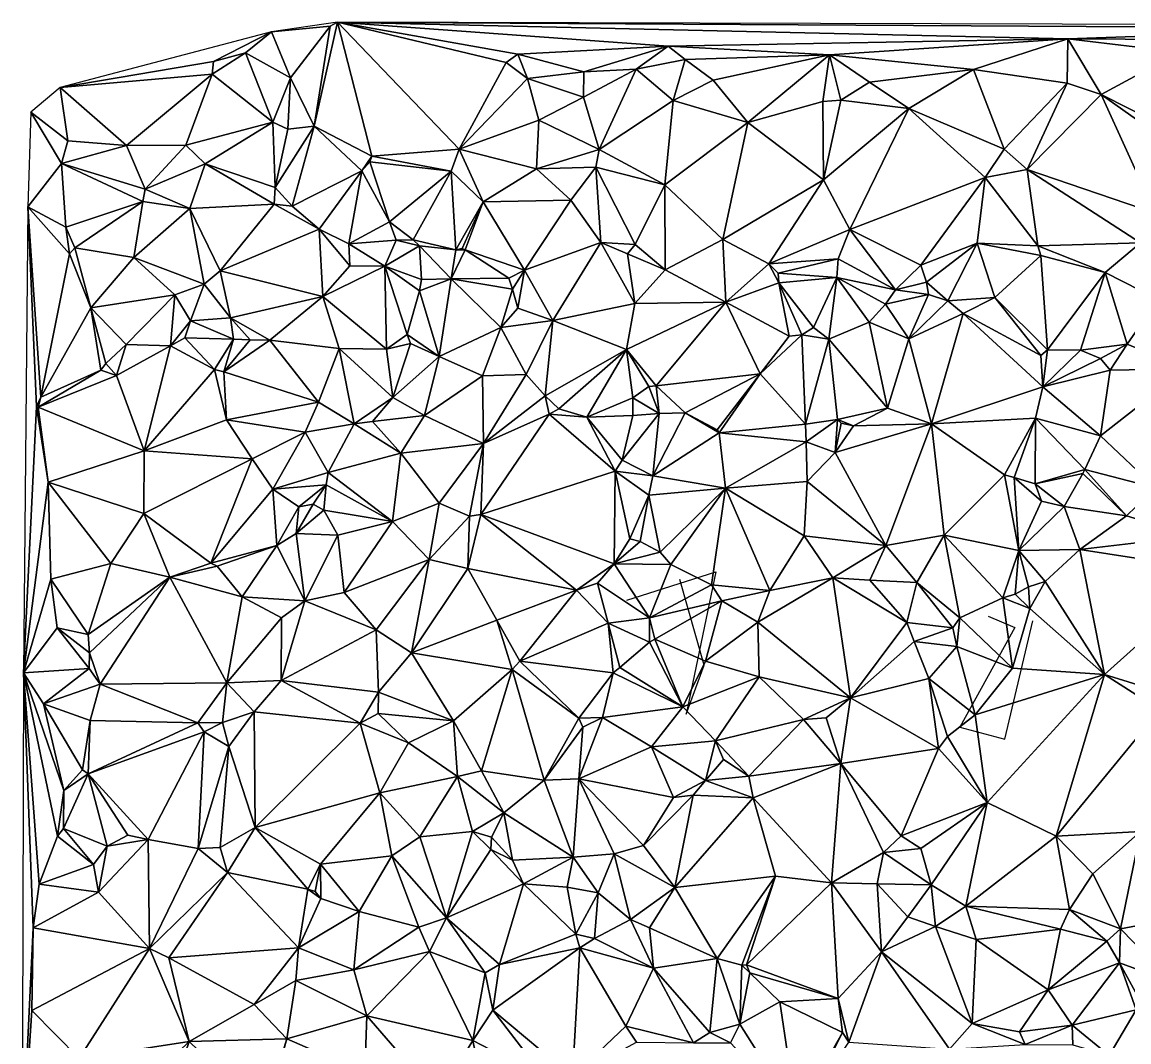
# Model space of a CAD drawing. Header units: metres. Extents: x -15.5 to 15, y -15 to 15.
# Drawn here: x -14.98 to -0.62, y 1.75 to 14.99 of the extents above; entities that cross this region are included whole.
import ezdxf

# ---------------------------------------------------------------- set-up
doc = ezdxf.new("R2010")
doc.units = ezdxf.units.M
doc.layers.add('CRACKS', color=1, linetype='Continuous')
doc.layers.add('STREET_MESH', color=7, linetype='Continuous')

msp = doc.modelspace()

# ---------------------------------------------------------------- linework, layer by layer
at = {"layer": 'CRACKS'}
for points in [[(-7.131, 7.484, 0.1), (-5.978, 7.852, 0.1), (-6.362, 6.003, 0.1), (-6.129, 6.641, 0.1), (-6.445, 7.752, 0.1)], [(-2.443, 7.278, 0.1), (-2.098, 7.127, 0.1), (-2.812, 5.835, 0.1), (-2.229, 5.681, 0.1), (-1.865, 7.214, 0.1)]]:
    msp.add_polyline3d(points, dxfattribs=at)
at = {"layer": 'STREET_MESH'}
for points in [[(-11.743, 14.86), (-10.983, 14.936), (-10.887, 14.987)], [(-11.497, 14.265), (-10.983, 14.936), (-11.743, 14.86)], [(-11.497, 14.265), (-11.187, 13.635), (-10.983, 14.936)], [(-10.983, 14.936), (-11.187, 13.635), (-10.887, 14.987)], [(-11.187, 13.635), (-10.44, 13.246), (-10.887, 14.987)], [(2.566, 14.908), (11.051, 14.925), (-10.887, 14.987)], [(-8.548, 14.572), (-6.597, 14.674), (-10.887, 14.987)], [(-1.411, 14.77), (2.566, 14.908), (-10.887, 14.987)], [(-6.597, 14.674), (-1.411, 14.77), (-10.887, 14.987)], [(-8.697, 14.461), (-8.548, 14.572), (-10.887, 14.987)], [(-9.306, 13.34), (-8.697, 14.461), (-10.887, 14.987)], [(-10.44, 13.246), (-9.306, 13.34), (-10.887, 14.987)], [(-12.497, 14.474), (-11.743, 14.86), (-14.484, 14.14)], [(-12.497, 14.474), (-12.079, 14.587), (-11.743, 14.86)], [(-12.079, 14.587), (-11.497, 14.265), (-11.743, 14.86)], [(-1.411, 14.77), (1.567, 14.751), (2.566, 14.908)], [(-8.548, 14.572), (-7.691, 14.342), (-6.597, 14.674)], [(-7.691, 14.342), (-7.009, 14.375), (-6.597, 14.674)], [(-7.009, 14.375), (-6.376, 14.502), (-6.597, 14.674)], [(-1.411, 14.77), (-6.597, 14.674), (-4.502, 14.562)], [(-6.597, 14.674), (-6.376, 14.502), (-4.502, 14.562)], [(-2.635, 14.372), (-1.411, 14.77), (-4.502, 14.562)], [(-2.635, 14.372), (-1.417, 14.196), (-1.411, 14.77)], [(-1.411, 14.77), (-1.417, 14.196), (-0.976, 14.049)], [(0.038, 14.596), (-1.411, 14.77), (-0.976, 14.049)], [(0.038, 14.596), (1.567, 14.751), (-1.411, 14.77)], [(-12.513, 14.311), (-12.079, 14.587), (-12.497, 14.474)], [(-11.726, 13.687), (-12.079, 14.587), (-12.513, 14.311)], [(-11.726, 13.687), (-11.497, 14.265), (-12.079, 14.587)], [(-8.697, 14.461), (-8.423, 14.254), (-8.548, 14.572)], [(-8.423, 14.254), (-7.691, 14.342), (-8.548, 14.572)], [(-6.376, 14.502), (-6.01, 14.232), (-4.502, 14.562)], [(-6.01, 14.232), (-5.564, 13.683), (-4.502, 14.562)], [(-5.564, 13.683), (-4.59, 13.957), (-4.502, 14.562)], [(-4.59, 13.957), (-4.356, 13.973), (-4.502, 14.562)], [(-3.985, 14.209), (-2.635, 14.372), (-4.502, 14.562)], [(-4.356, 13.973), (-3.985, 14.209), (-4.502, 14.562)], [(0.123, 13.489), (0.038, 14.596), (-0.976, 14.049)], [(-12.513, 14.311), (-12.497, 14.474), (-14.484, 14.14)], [(-8.423, 14.254), (-8.697, 14.461), (-9.306, 13.34)], [(-7.009, 14.375), (-7.696, 14.014), (-7.492, 13.332)], [(-7.009, 14.375), (-7.691, 14.342), (-7.696, 14.014)], [(-6.529, 13.969), (-7.009, 14.375), (-7.492, 13.332)], [(-7.009, 14.375), (-6.529, 13.969), (-6.376, 14.502)], [(-6.376, 14.502), (-6.529, 13.969), (-6.01, 14.232)], [(-3.985, 14.209), (-3.472, 13.864), (-2.635, 14.372)], [(-2.635, 14.372), (-3.472, 13.864), (-2.238, 13.336)], [(-1.417, 14.196), (-2.635, 14.372), (-2.238, 13.336)], [(-13.622, 13.387), (-12.513, 14.311), (-14.484, 14.14)], [(-12.852, 13.392), (-12.513, 14.311), (-13.622, 13.387)], [(-12.852, 13.392), (-11.726, 13.687), (-12.513, 14.311)], [(-11.726, 13.687), (-11.529, 13.599), (-11.497, 14.265)], [(-11.529, 13.599), (-11.187, 13.635), (-11.497, 14.265)], [(-8.272, 13.716), (-8.423, 14.254), (-9.306, 13.34)], [(-7.691, 14.342), (-8.423, 14.254), (-7.696, 14.014)], [(-7.696, 14.014), (-8.423, 14.254), (-8.272, 13.716)], [(-6.01, 14.232), (-6.529, 13.969), (-5.564, 13.683)], [(-14.387, 13.445), (-14.484, 14.14), (-14.865, 13.82)], [(-14.387, 13.445), (-13.622, 13.387), (-14.484, 14.14)], [(-3.985, 14.209), (-4.356, 13.973), (-3.472, 13.864)], [(-1.939, 13.074), (-1.417, 14.196), (-2.238, 13.336)], [(-1.417, 14.196), (-1.939, 13.074), (-0.976, 14.049)], [(-7.696, 14.014), (-8.272, 13.716), (-7.492, 13.332)], [(-6.637, 12.874), (-6.529, 13.969), (-7.492, 13.332)], [(-6.529, 13.969), (-6.637, 12.874), (-5.564, 13.683)], [(-4.58, 12.942), (-4.59, 13.957), (-5.564, 13.683)], [(-4.58, 12.942), (-4.356, 13.973), (-4.59, 13.957)], [(-3.472, 13.864), (-4.356, 13.973), (-4.58, 12.942)], [(-1.939, 13.074), (-0.277, 12.506), (-0.976, 14.049)], [(-0.277, 12.506), (0.041, 13.323), (-0.976, 14.049)], [(0.041, 13.323), (0.123, 13.489), (-0.976, 14.049)], [(-14.902, 12.591), (-14.468, 13.152), (-14.865, 13.82)], [(-14.468, 13.152), (-14.387, 13.445), (-14.865, 13.82)], [(-3.472, 13.864), (-4.58, 12.942), (-4.239, 12.295)], [(-2.482, 12.969), (-3.472, 13.864), (-4.239, 12.295)], [(-3.472, 13.864), (-2.482, 12.969), (-2.238, 13.336)], [(-12.602, 13.146), (-11.726, 13.687), (-12.852, 13.392)], [(-11.693, 12.841), (-11.726, 13.687), (-12.602, 13.146)], [(-11.693, 12.841), (-11.529, 13.599), (-11.726, 13.687)], [(-8.304, 13.083), (-8.272, 13.716), (-9.306, 13.34)], [(-8.272, 13.716), (-8.304, 13.083), (-7.492, 13.332)], [(-6.637, 12.874), (-5.886, 12.165), (-5.564, 13.683)], [(-5.886, 12.165), (-4.58, 12.942), (-5.564, 13.683)], [(-11.693, 12.841), (-11.474, 12.597), (-11.187, 13.635)], [(-11.529, 13.599), (-11.693, 12.841), (-11.187, 13.635)], [(-11.474, 12.597), (-10.572, 13.055), (-11.187, 13.635)], [(-10.572, 13.055), (-10.44, 13.246), (-11.187, 13.635)], [(-14.387, 13.445), (-14.468, 13.152), (-13.622, 13.387)], [(-14.468, 13.152), (-13.381, 12.819), (-13.622, 13.387)], [(-13.381, 12.819), (-12.852, 13.392), (-13.622, 13.387)], [(-12.602, 13.146), (-12.852, 13.392), (-13.381, 12.819)], [(-10.572, 13.055), (-10.465, 13.173), (-10.44, 13.246)], [(-10.44, 13.246), (-10.465, 13.173), (-9.412, 13.051)], [(-10.44, 13.246), (-9.412, 13.051), (-9.306, 13.34)], [(-9.306, 13.34), (-9.412, 13.051), (-8.995, 12.653)], [(-8.304, 13.083), (-9.306, 13.34), (-8.995, 12.653)], [(-8.304, 13.083), (-7.533, 13.105), (-7.492, 13.332)], [(-7.533, 13.105), (-6.637, 12.874), (-7.492, 13.332)], [(-2.482, 12.969), (-1.939, 13.074), (-2.238, 13.336)], [(-14.41, 12.327), (-14.468, 13.152), (-14.902, 12.591)], [(-13.411, 12.657), (-13.381, 12.819), (-14.468, 13.152)], [(-14.41, 12.327), (-13.411, 12.657), (-14.468, 13.152)], [(-12.803, 12.566), (-12.602, 13.146), (-13.381, 12.819)], [(-12.602, 13.146), (-12.803, 12.566), (-11.708, 12.625)], [(-11.693, 12.841), (-12.602, 13.146), (-11.708, 12.625)], [(-10.465, 13.173), (-10.572, 13.055), (-10.213, 12.396)], [(-9.412, 13.051), (-10.465, 13.173), (-10.213, 12.396)], [(-7.86, 12.674), (-8.304, 13.083), (-8.995, 12.653)], [(-7.533, 13.105), (-8.304, 13.083), (-7.86, 12.674)], [(-7.469, 12.126), (-7.533, 13.105), (-7.86, 12.674)], [(-6.637, 12.874), (-7.533, 13.105), (-7.025, 12.099)], [(-7.533, 13.105), (-7.469, 12.126), (-7.025, 12.099)], [(-1.939, 13.074), (-2.482, 12.969), (-1.799, 12.085)], [(-0.466, 12.12), (-1.939, 13.074), (-1.799, 12.085)], [(-0.277, 12.506), (-1.939, 13.074), (-0.466, 12.12)], [(-10.572, 13.055), (-11.474, 12.597), (-11.123, 12.301)], [(-10.737, 12.111), (-10.572, 13.055), (-11.123, 12.301)], [(-10.572, 13.055), (-10.737, 12.111), (-10.213, 12.396)], [(-9.906, 12.161), (-9.412, 13.051), (-10.213, 12.396)], [(-9.906, 12.161), (-9.35, 12.031), (-9.412, 13.051)], [(-9.412, 13.051), (-9.35, 12.031), (-8.995, 12.653)], [(-5.291, 11.848), (-4.58, 12.942), (-5.886, 12.165)], [(-4.58, 12.942), (-5.291, 11.848), (-4.239, 12.295)], [(-2.482, 12.969), (-4.239, 12.295), (-3.319, 11.834)], [(-2.587, 12.119), (-2.482, 12.969), (-3.319, 11.834)], [(-2.482, 12.969), (-2.587, 12.119), (-1.799, 12.085)], [(-12.803, 12.566), (-13.381, 12.819), (-13.411, 12.657)], [(-11.474, 12.597), (-11.693, 12.841), (-11.708, 12.625)], [(-6.635, 11.771), (-6.637, 12.874), (-7.025, 12.099)], [(-6.635, 11.771), (-5.886, 12.165), (-6.637, 12.874)], [(-14.41, 12.327), (-14.295, 12.058), (-13.411, 12.657)], [(-14.295, 12.058), (-13.529, 11.933), (-13.411, 12.657)], [(-13.529, 11.933), (-12.803, 12.566), (-13.411, 12.657)], [(-9.35, 12.031), (-9.268, 12.048), (-8.995, 12.653)], [(-9.268, 12.048), (-9.23, 12.031), (-8.995, 12.653)], [(-9.23, 12.031), (-8.462, 11.767), (-8.995, 12.653)], [(-8.462, 11.767), (-7.86, 12.674), (-8.995, 12.653)], [(-7.469, 12.126), (-7.86, 12.674), (-8.462, 11.767)], [(-14.902, 12.591), (-14.961, 6.54), (-14.792, 9.997)], [(-14.364, 11.978), (-14.41, 12.327), (-14.902, 12.591)], [(-14.735, 10.12), (-14.902, 12.591), (-14.792, 9.997)], [(-14.735, 10.12), (-14.364, 11.978), (-14.902, 12.591)], [(-13.529, 11.933), (-12.618, 11.587), (-12.803, 12.566)], [(-11.708, 12.625), (-12.803, 12.566), (-12.407, 11.758)], [(-12.803, 12.566), (-12.618, 11.587), (-12.407, 11.758)], [(-11.708, 12.625), (-12.407, 11.758), (-11.123, 12.301)], [(-11.474, 12.597), (-11.708, 12.625), (-11.123, 12.301)], [(-10.737, 12.111), (-10.125, 12.157), (-10.213, 12.396)], [(-10.125, 12.157), (-9.906, 12.161), (-10.213, 12.396)], [(-14.295, 12.058), (-14.41, 12.327), (-14.364, 11.978)], [(-12.407, 11.758), (-11.076, 11.424), (-11.123, 12.301)], [(-11.076, 11.424), (-10.724, 11.825), (-11.123, 12.301)], [(-10.724, 11.825), (-10.737, 12.111), (-11.123, 12.301)], [(-5.291, 11.848), (-4.39, 11.915), (-4.239, 12.295)], [(-4.39, 11.915), (-3.645, 11.512), (-4.239, 12.295)], [(-4.239, 12.295), (-3.645, 11.512), (-3.319, 11.834)], [(-10.272, 11.819), (-10.125, 12.157), (-10.737, 12.111)], [(-10.272, 11.819), (-10.737, 12.111), (-10.724, 11.825)], [(-9.824, 12.083), (-10.125, 12.157), (-10.272, 11.819)], [(-9.797, 11.644), (-9.824, 12.083), (-10.272, 11.819)], [(-9.906, 12.161), (-10.125, 12.157), (-9.824, 12.083)], [(-9.906, 12.161), (-9.824, 12.083), (-9.35, 12.031)], [(-9.824, 12.083), (-9.797, 11.644), (-9.412, 11.656)], [(-9.35, 12.031), (-9.824, 12.083), (-9.412, 11.656)], [(-8.092, 11.114), (-7.469, 12.126), (-8.462, 11.767)], [(-7.028, 11.336), (-7.469, 12.126), (-8.092, 11.114)], [(-7.469, 12.126), (-7.125, 11.978), (-7.025, 12.099)], [(-7.125, 11.978), (-7.469, 12.126), (-7.028, 11.336)], [(-7.125, 11.978), (-6.635, 11.771), (-7.025, 12.099)], [(-6.635, 11.771), (-5.848, 11.351), (-5.886, 12.165)], [(-5.848, 11.351), (-5.291, 11.848), (-5.886, 12.165)], [(-3.246, 11.613), (-2.587, 12.119), (-3.319, 11.834)], [(-3.246, 11.613), (-2.968, 11.37), (-2.587, 12.119)], [(-2.968, 11.37), (-2.358, 11.412), (-2.587, 12.119)], [(-2.587, 12.119), (-1.759, 11.957), (-1.799, 12.085)], [(-2.358, 11.412), (-1.759, 11.957), (-2.587, 12.119)], [(-0.926, 11.736), (-0.466, 12.12), (-1.799, 12.085)], [(-1.759, 11.957), (-0.926, 11.736), (-1.799, 12.085)], [(-0.926, 11.736), (-0.239, 11.385), (-0.466, 12.12)], [(-14.735, 10.12), (-14.085, 11.279), (-14.364, 11.978)], [(-14.085, 11.279), (-14.295, 12.058), (-14.364, 11.978)], [(-14.085, 11.279), (-13.529, 11.933), (-14.295, 12.058)], [(-13.529, 11.933), (-14.085, 11.279), (-12.995, 11.446)], [(-12.618, 11.587), (-13.529, 11.933), (-12.995, 11.446)], [(-8.663, 11.664), (-9.23, 12.031), (-9.412, 11.656)], [(-9.23, 12.031), (-9.35, 12.031), (-9.412, 11.656)], [(-9.268, 12.048), (-9.35, 12.031), (-9.23, 12.031)], [(-9.23, 12.031), (-8.663, 11.664), (-8.462, 11.767)], [(-6.635, 11.771), (-7.125, 11.978), (-7.028, 11.336)], [(-1.674, 10.734), (-1.759, 11.957), (-2.358, 11.412)], [(-1.759, 11.957), (-1.674, 10.734), (-0.926, 11.736)], [(-11.076, 11.424), (-10.272, 11.819), (-10.724, 11.825)], [(-10.272, 11.819), (-11.076, 11.424), (-10.25, 10.741)], [(-9.983, 10.934), (-10.272, 11.819), (-10.25, 10.741)], [(-9.822, 11.498), (-10.272, 11.819), (-9.983, 10.934)], [(-9.822, 11.498), (-9.797, 11.644), (-10.272, 11.819)], [(-5.158, 11.604), (-5.291, 11.848), (-5.848, 11.351)], [(-4.39, 11.915), (-5.291, 11.848), (-5.17, 11.73)], [(-5.291, 11.848), (-5.158, 11.604), (-5.17, 11.73)], [(-4.408, 11.672), (-4.39, 11.915), (-5.17, 11.73)], [(-4.39, 11.915), (-4.408, 11.672), (-3.645, 11.512)], [(-3.645, 11.512), (-3.246, 11.613), (-3.319, 11.834)], [(-12.618, 11.587), (-12.273, 11.147), (-12.407, 11.758)], [(-12.273, 11.147), (-11.076, 11.424), (-12.407, 11.758)], [(-9.797, 11.644), (-9.822, 11.498), (-9.412, 11.656)], [(-9.822, 11.498), (-9.567, 10.646), (-9.412, 11.656)], [(-9.412, 11.656), (-9.567, 10.646), (-8.767, 11.023)], [(-8.617, 11.52), (-8.663, 11.664), (-9.412, 11.656)], [(-8.617, 11.52), (-9.412, 11.656), (-8.767, 11.023)], [(-8.663, 11.664), (-8.617, 11.52), (-8.462, 11.767)], [(-8.617, 11.52), (-8.545, 11.276), (-8.462, 11.767)], [(-8.545, 11.276), (-8.092, 11.114), (-8.462, 11.767)], [(-6.635, 11.771), (-7.028, 11.336), (-5.848, 11.351)], [(-5.158, 11.604), (-4.408, 11.672), (-5.17, 11.73)], [(-4.408, 11.672), (-5.158, 11.604), (-4.712, 11.022)], [(-4.408, 11.672), (-4.712, 11.022), (-4.512, 10.87)], [(-3.99, 11.091), (-4.408, 11.672), (-4.512, 10.87)], [(-4.408, 11.672), (-3.776, 11.328), (-3.645, 11.512)], [(-3.776, 11.328), (-4.408, 11.672), (-3.99, 11.091)], [(-1.674, 10.734), (-1.246, 10.729), (-0.926, 11.736)], [(-1.246, 10.729), (-0.639, 10.808), (-0.926, 11.736)], [(-0.639, 10.808), (-0.239, 11.385), (-0.926, 11.736)], [(-12.795, 11.108), (-12.618, 11.587), (-12.995, 11.446)], [(-12.618, 11.587), (-12.795, 11.108), (-12.273, 11.147)], [(-9.822, 11.498), (-9.983, 10.934), (-9.567, 10.646)], [(-8.545, 11.276), (-8.617, 11.52), (-8.767, 11.023)], [(-5.024, 10.912), (-5.158, 11.604), (-5.848, 11.351)], [(-5.158, 11.604), (-4.862, 10.929), (-4.712, 11.022)], [(-5.024, 10.912), (-4.862, 10.929), (-5.158, 11.604)], [(-3.645, 11.512), (-3.776, 11.328), (-3.218, 11.453)], [(-3.246, 11.613), (-3.645, 11.512), (-3.218, 11.453)], [(-2.968, 11.37), (-3.246, 11.613), (-3.218, 11.453)], [(-12.995, 11.446), (-14.085, 11.279), (-13.63, 10.801)], [(-13.055, 10.787), (-12.995, 11.446), (-13.63, 10.801)], [(-13.055, 10.787), (-12.795, 11.108), (-12.995, 11.446)], [(-11.766, 10.86), (-11.076, 11.424), (-12.273, 11.147)], [(-11.076, 11.424), (-11.766, 10.86), (-10.866, 10.751)], [(-11.076, 11.424), (-10.866, 10.751), (-10.25, 10.741)], [(-5.848, 11.351), (-7.028, 11.336), (-7.135, 10.739)], [(-6.751, 10.266), (-5.848, 11.351), (-7.135, 10.739)], [(-6.751, 10.266), (-5.4, 10.42), (-5.848, 11.351)], [(-5.4, 10.42), (-5.024, 10.912), (-5.848, 11.351)], [(-3.776, 11.328), (-3.475, 10.876), (-3.218, 11.453)], [(-3.475, 10.876), (-2.968, 11.37), (-3.218, 11.453)], [(-2.769, 11.206), (-2.968, 11.37), (-3.475, 10.876)], [(-2.968, 11.37), (-2.769, 11.206), (-2.358, 11.412)], [(-2.769, 11.206), (-1.76, 10.659), (-2.358, 11.412)], [(-1.76, 10.659), (-1.674, 10.734), (-2.358, 11.412)], [(-0.239, 11.385), (-0.639, 10.808), (0.127, 10.488)], [(-13.959, 10.471), (-14.085, 11.279), (-14.735, 10.12)], [(-14.085, 11.279), (-13.894, 10.555), (-13.63, 10.801)], [(-13.894, 10.555), (-14.085, 11.279), (-13.959, 10.471)], [(-8.092, 11.114), (-8.545, 11.276), (-8.767, 11.023)], [(-7.028, 11.336), (-8.092, 11.114), (-7.135, 10.739)], [(-3.475, 10.876), (-3.776, 11.328), (-3.99, 11.091)], [(-2.769, 11.206), (-3.475, 10.876), (-3.181, 9.771)], [(-1.733, 10.251), (-2.769, 11.206), (-3.181, 9.771)], [(-1.76, 10.659), (-2.769, 11.206), (-1.733, 10.251)], [(-12.795, 11.108), (-13.055, 10.787), (-12.866, 10.891)], [(-12.235, 10.872), (-12.795, 11.108), (-12.866, 10.891)], [(-12.795, 11.108), (-12.235, 10.872), (-12.273, 11.147)], [(-12.235, 10.872), (-12.021, 10.863), (-12.273, 11.147)], [(-12.021, 10.863), (-11.766, 10.86), (-12.273, 11.147)], [(-8.439, 10.414), (-8.092, 11.114), (-8.767, 11.023)], [(-8.092, 11.114), (-8.439, 10.414), (-8.193, 10.138)], [(-8.092, 11.114), (-8.193, 10.138), (-7.135, 10.739)], [(-3.75, 9.976), (-3.99, 11.091), (-4.512, 10.87)], [(-3.75, 9.976), (-3.475, 10.876), (-3.99, 11.091)], [(-9.941, 10.816), (-9.983, 10.934), (-10.25, 10.741)], [(-9.983, 10.934), (-9.941, 10.816), (-9.567, 10.646)], [(-9.567, 10.646), (-9.004, 10.395), (-8.767, 11.023)], [(-9.004, 10.395), (-8.439, 10.414), (-8.767, 11.023)], [(-4.862, 10.929), (-5.024, 10.912), (-5.4, 10.42)], [(-4.812, 9.768), (-4.862, 10.929), (-5.4, 10.42)], [(-4.712, 11.022), (-4.862, 10.929), (-4.512, 10.87)], [(-4.862, 10.929), (-4.812, 9.768), (-4.512, 10.87)], [(-13.894, 10.555), (-13.754, 10.399), (-13.63, 10.801)], [(-13.754, 10.399), (-13.055, 10.787), (-13.63, 10.801)], [(-13.055, 10.787), (-13.754, 10.399), (-13.395, 9.421)], [(-12.48, 10.476), (-13.055, 10.787), (-13.395, 9.421)], [(-13.055, 10.787), (-12.48, 10.476), (-12.866, 10.891)], [(-12.48, 10.476), (-12.235, 10.872), (-12.866, 10.891)], [(-12.235, 10.872), (-12.48, 10.476), (-12.361, 10.447)], [(-12.021, 10.863), (-12.235, 10.872), (-12.361, 10.447)], [(-11.766, 10.86), (-12.021, 10.863), (-12.361, 10.447)], [(-11.131, 10.054), (-11.766, 10.86), (-12.361, 10.447)], [(-11.766, 10.86), (-11.131, 10.054), (-10.866, 10.751)], [(-10.167, 10.115), (-9.941, 10.816), (-10.25, 10.741)], [(-9.941, 10.816), (-10.167, 10.115), (-9.567, 10.646)], [(-4.812, 9.768), (-4.397, 9.828), (-4.512, 10.87)], [(-4.397, 9.828), (-3.75, 9.976), (-4.512, 10.87)], [(-3.475, 10.876), (-3.75, 9.976), (-3.181, 9.771)], [(-1.246, 10.729), (-0.988, 10.622), (-0.639, 10.808)], [(-0.639, 10.808), (-0.988, 10.622), (-0.86, 10.47)], [(0.127, 10.488), (-0.639, 10.808), (-0.86, 10.47)], [(-11.131, 10.054), (-10.668, 9.774), (-10.866, 10.751)], [(-10.866, 10.751), (-10.167, 10.115), (-10.25, 10.741)], [(-10.668, 9.774), (-10.167, 10.115), (-10.866, 10.751)], [(-10.167, 10.115), (-9.759, 9.88), (-9.567, 10.646)], [(-9.759, 9.88), (-9.004, 10.395), (-9.567, 10.646)], [(-8.193, 10.138), (-8.014, 9.969), (-7.135, 10.739)], [(-8.014, 9.969), (-7.65, 9.858), (-7.135, 10.739)], [(-7.65, 9.858), (-7.056, 10.112), (-7.135, 10.739)], [(-7.056, 10.112), (-6.845, 10.257), (-7.135, 10.739)], [(-6.845, 10.257), (-6.751, 10.266), (-7.135, 10.739)], [(-1.674, 10.734), (-1.76, 10.659), (-1.733, 10.251)], [(-1.246, 10.729), (-1.674, 10.734), (-1.733, 10.251)], [(-0.988, 10.622), (-1.246, 10.729), (-1.733, 10.251)], [(-13.754, 10.399), (-13.894, 10.555), (-13.959, 10.471)], [(-0.988, 10.622), (-1.733, 10.251), (-0.86, 10.47)], [(-0.987, 9.617), (0.127, 10.488), (-0.86, 10.47)], [(-0.273, 8.943), (0.127, 10.488), (-0.987, 9.617)], [(-14.772, 9.99), (-13.959, 10.471), (-14.735, 10.12)], [(-13.754, 10.399), (-13.959, 10.471), (-14.772, 9.99)], [(-13.395, 9.421), (-13.754, 10.399), (-14.772, 9.99)], [(-12.328, 9.824), (-12.48, 10.476), (-13.395, 9.421)], [(-12.361, 10.447), (-12.48, 10.476), (-12.328, 9.824)], [(-11.131, 10.054), (-12.361, 10.447), (-12.328, 9.824)], [(-9.004, 10.395), (-9.759, 9.88), (-8.993, 9.518)], [(-8.439, 10.414), (-9.004, 10.395), (-8.993, 9.518)], [(-8.193, 10.138), (-8.439, 10.414), (-8.993, 9.518)], [(-6.375, 9.915), (-5.4, 10.42), (-6.751, 10.266)], [(-5.4, 10.42), (-6.375, 9.915), (-5.959, 9.694)], [(-5.936, 9.657), (-5.4, 10.42), (-5.959, 9.694)], [(-4.812, 9.768), (-5.4, 10.42), (-5.936, 9.657)], [(-1.733, 10.251), (-0.987, 9.617), (-0.86, 10.47)], [(-6.712, 9.906), (-6.845, 10.257), (-7.056, 10.112)], [(-6.845, 10.257), (-6.712, 9.906), (-6.751, 10.266)], [(-6.712, 9.906), (-6.375, 9.915), (-6.751, 10.266)], [(-1.83, 9.847), (-1.733, 10.251), (-3.181, 9.771)], [(-0.987, 9.617), (-1.733, 10.251), (-1.83, 9.847)], [(-14.772, 9.99), (-14.735, 10.12), (-14.792, 9.997)], [(-11.306, 9.666), (-11.131, 10.054), (-12.328, 9.824)], [(-10.668, 9.774), (-11.131, 10.054), (-11.306, 9.666)], [(-10.167, 10.115), (-10.668, 9.774), (-10.432, 9.804)], [(-10.167, 10.115), (-10.432, 9.804), (-9.759, 9.88)], [(-8.14, 9.9), (-8.193, 10.138), (-8.993, 9.518)], [(-8.14, 9.9), (-8.014, 9.969), (-8.193, 10.138)], [(-7.056, 10.112), (-7.65, 9.858), (-7.056, 9.882)], [(-6.712, 9.906), (-7.056, 10.112), (-7.056, 9.882)], [(-14.961, 6.54), (-14.64, 9.015), (-14.792, 9.997)], [(-14.64, 9.015), (-14.772, 9.99), (-14.792, 9.997)], [(-14.64, 9.015), (-13.395, 9.421), (-14.772, 9.99)], [(-8.014, 9.969), (-8.14, 9.9), (-7.65, 9.858)], [(-6.375, 9.915), (-6.712, 9.906), (-6.795, 9.098)], [(-5.936, 9.657), (-6.375, 9.915), (-6.795, 9.098)], [(-6.375, 9.915), (-5.936, 9.657), (-5.959, 9.694)], [(-3.75, 9.976), (-4.397, 9.828), (-4.193, 9.745)], [(-3.75, 9.976), (-4.193, 9.745), (-3.181, 9.771)], [(-11.995, 9.318), (-12.328, 9.824), (-13.395, 9.421)], [(-11.995, 9.318), (-11.306, 9.666), (-12.328, 9.824)], [(-10.668, 9.774), (-11.306, 9.666), (-11.008, 9.14)], [(-10.063, 9.391), (-10.668, 9.774), (-11.008, 9.14)], [(-10.668, 9.774), (-10.063, 9.391), (-10.432, 9.804)], [(-10.432, 9.804), (-10.063, 9.391), (-9.759, 9.88)], [(-9.759, 9.88), (-10.063, 9.391), (-8.993, 9.518)], [(-8.14, 9.9), (-9.025, 8.597), (-7.283, 9.159)], [(-9.025, 8.597), (-8.14, 9.9), (-8.993, 9.518)], [(-7.65, 9.858), (-8.14, 9.9), (-7.283, 9.159)], [(-7.65, 9.858), (-7.193, 9.302), (-7.056, 9.882)], [(-7.193, 9.302), (-7.65, 9.858), (-7.283, 9.159)], [(-7.193, 9.302), (-6.712, 9.906), (-7.056, 9.882)], [(-6.795, 9.098), (-6.712, 9.906), (-7.193, 9.302)], [(-4.812, 9.768), (-5.936, 9.657), (-4.806, 9.538)], [(-4.397, 9.828), (-4.812, 9.768), (-4.806, 9.538)], [(-4.397, 9.828), (-4.806, 9.538), (-4.43, 9.402)], [(-4.353, 9.781), (-4.397, 9.828), (-4.43, 9.402)], [(-4.353, 9.781), (-4.43, 9.402), (-4.193, 9.745)], [(-4.43, 9.402), (-3.77, 8.192), (-3.181, 9.771)], [(-4.193, 9.745), (-4.43, 9.402), (-3.181, 9.771)], [(-4.397, 9.828), (-4.353, 9.781), (-4.193, 9.745)], [(-3.77, 8.192), (-3.016, 8.326), (-3.181, 9.771)], [(-2.234, 9.11), (-1.83, 9.847), (-3.181, 9.771)], [(-3.016, 8.326), (-2.234, 9.11), (-3.181, 9.771)], [(-2.234, 9.11), (-2.107, 9.074), (-1.83, 9.847)], [(-2.107, 9.074), (-1.835, 8.992), (-1.83, 9.847)], [(-1.835, 8.992), (-1.191, 9.181), (-1.83, 9.847)], [(-1.191, 9.181), (-0.987, 9.617), (-1.83, 9.847)], [(-11.995, 9.318), (-11.726, 8.925), (-11.306, 9.666)], [(-11.306, 9.666), (-11.726, 8.925), (-11.008, 9.14)], [(-5.852, 8.937), (-5.936, 9.657), (-6.795, 9.098)], [(-4.806, 9.538), (-5.936, 9.657), (-5.852, 8.937)], [(-10.063, 9.391), (-9.566, 8.742), (-8.993, 9.518)], [(-9.566, 8.742), (-9.174, 8.572), (-8.993, 9.518)], [(-9.174, 8.572), (-9.025, 8.597), (-8.993, 9.518)], [(-4.806, 9.538), (-5.852, 8.937), (-4.792, 9.026)], [(-4.43, 9.402), (-4.806, 9.538), (-4.792, 9.026)], [(-1.191, 9.181), (-0.273, 8.943), (-0.987, 9.617)], [(-14.64, 9.015), (-13.401, 8.608), (-13.395, 9.421)], [(-13.401, 8.608), (-11.995, 9.318), (-13.395, 9.421)], [(-10.173, 8.506), (-10.063, 9.391), (-11.008, 9.14)], [(-9.566, 8.742), (-10.063, 9.391), (-10.173, 8.506)], [(-3.77, 8.192), (-4.43, 9.402), (-4.792, 9.026)], [(-11.995, 9.318), (-13.401, 8.608), (-12.531, 7.964)], [(-11.726, 8.925), (-11.995, 9.318), (-12.531, 7.964)], [(-6.795, 9.098), (-7.193, 9.302), (-7.283, 9.159)], [(-11.726, 8.925), (-11.034, 8.98), (-11.008, 9.14)], [(-11.034, 8.98), (-10.173, 8.506), (-11.008, 9.14)], [(-9.025, 8.597), (-7.296, 7.954), (-7.283, 9.159)], [(-7.296, 7.954), (-7.094, 8.278), (-7.283, 9.159)], [(-6.846, 8.848), (-6.795, 9.098), (-7.283, 9.159)], [(-7.094, 8.278), (-6.846, 8.848), (-7.283, 9.159)], [(-6.846, 8.848), (-5.852, 8.937), (-6.795, 9.098)], [(-2.048, 8.128), (-2.234, 9.11), (-3.016, 8.326)], [(-2.234, 9.11), (-2.048, 8.128), (-2.107, 9.074)], [(-2.048, 8.128), (-1.753, 8.77), (-2.107, 9.074)], [(-1.753, 8.77), (-1.835, 8.992), (-2.107, 9.074)], [(-1.191, 9.181), (-1.835, 8.992), (-1.216, 9.129)], [(-1.216, 9.129), (-1.835, 8.992), (-1.459, 8.7)], [(-1.216, 9.129), (-1.459, 8.7), (-0.651, 8.577)], [(-1.191, 9.181), (-1.216, 9.129), (-0.651, 8.577)], [(-0.273, 8.943), (-1.191, 9.181), (-0.651, 8.577)], [(-14.604, 7.757), (-14.64, 9.015), (-14.961, 6.54)], [(-14.64, 9.015), (-14.604, 7.757), (-13.828, 7.959)], [(-13.401, 8.608), (-14.64, 9.015), (-13.828, 7.959)], [(-11.726, 8.925), (-12.531, 7.964), (-11.672, 8.194)], [(-11.39, 8.695), (-11.034, 8.98), (-11.726, 8.925)], [(-11.39, 8.695), (-11.726, 8.925), (-11.672, 8.194)], [(-11.034, 8.98), (-11.39, 8.695), (-11.202, 8.731)], [(-11.062, 8.654), (-11.034, 8.98), (-11.202, 8.731)], [(-11.034, 8.98), (-11.062, 8.654), (-10.173, 8.506)], [(-5.852, 8.937), (-6.846, 8.848), (-6.7, 8.105)], [(-5.852, 8.937), (-6.7, 8.105), (-6.563, 7.946)], [(-6.033, 7.682), (-5.852, 8.937), (-6.563, 7.946)], [(-5.852, 8.937), (-6.033, 7.682), (-5.277, 7.607)], [(-5.852, 8.937), (-4.833, 8.318), (-4.792, 9.026)], [(-4.833, 8.318), (-5.852, 8.937), (-5.277, 7.607)], [(-4.833, 8.318), (-3.77, 8.192), (-4.792, 9.026)], [(-1.835, 8.992), (-1.753, 8.77), (-1.459, 8.7)], [(-0.273, 8.943), (-0.651, 8.577), (0.217, 8.315)], [(-6.959, 8.245), (-6.846, 8.848), (-7.094, 8.278)], [(-6.846, 8.848), (-6.959, 8.245), (-6.7, 8.105)], [(-1.753, 8.77), (-2.048, 8.128), (-1.459, 8.7)], [(-11.421, 8.347), (-11.39, 8.695), (-11.672, 8.194)], [(-11.421, 8.347), (-11.062, 8.654), (-11.202, 8.731)], [(-11.39, 8.695), (-11.421, 8.347), (-11.202, 8.731)], [(-11.062, 8.654), (-11.421, 8.347), (-10.882, 8.329)], [(-11.062, 8.654), (-10.882, 8.329), (-10.173, 8.506)], [(-9.698, 8.01), (-9.566, 8.742), (-10.173, 8.506)], [(-9.174, 8.572), (-9.566, 8.742), (-9.698, 8.01)], [(-1.459, 8.7), (-2.048, 8.128), (-1.254, 8.143)], [(-0.651, 8.577), (-1.459, 8.7), (-1.254, 8.143)], [(-13.063, 7.783), (-13.401, 8.608), (-13.828, 7.959)], [(-13.401, 8.608), (-13.063, 7.783), (-12.531, 7.964)], [(-10.173, 8.506), (-10.882, 8.329), (-10.8, 7.585)], [(-9.698, 8.01), (-10.173, 8.506), (-10.8, 7.585)], [(-9.174, 8.572), (-9.698, 8.01), (-9.195, 7.896)], [(-7.786, 7.615), (-9.025, 8.597), (-9.195, 7.896)], [(-9.025, 8.597), (-9.174, 8.572), (-9.195, 7.896)], [(-7.296, 7.954), (-9.025, 8.597), (-7.786, 7.615)], [(0.217, 8.315), (-0.651, 8.577), (-1.254, 8.143)], [(-11.421, 8.347), (-11.672, 8.194), (-11.309, 7.476)], [(-10.882, 8.329), (-11.421, 8.347), (-11.309, 7.476)], [(-10.8, 7.585), (-10.882, 8.329), (-11.309, 7.476)], [(-12.531, 7.964), (-12.447, 7.924), (-11.672, 8.194)], [(-12.447, 7.924), (-12.123, 7.525), (-11.672, 8.194)], [(-11.672, 8.194), (-12.123, 7.525), (-11.309, 7.476)], [(-7.296, 7.954), (-6.959, 8.245), (-7.094, 8.278)], [(-6.959, 8.245), (-7.296, 7.954), (-6.7, 8.105)], [(-4.461, 7.775), (-4.833, 8.318), (-5.277, 7.607)], [(-4.461, 7.775), (-3.77, 8.192), (-4.833, 8.318)], [(-3.77, 8.192), (-4.461, 7.775), (-3.979, 7.744)], [(-3.371, 7.715), (-3.77, 8.192), (-3.979, 7.744)], [(-3.77, 8.192), (-3.371, 7.715), (-3.016, 8.326)], [(-3.371, 7.715), (-2.813, 7.254), (-3.016, 8.326)], [(-2.253, 7.512), (-2.048, 8.128), (-3.016, 8.326)], [(-2.813, 7.254), (-2.253, 7.512), (-3.016, 8.326)], [(0.564, 7.859), (0.217, 8.315), (-1.254, 8.143)], [(-6.7, 8.105), (-7.296, 7.954), (-6.563, 7.946)], [(-2.092, 7.56), (-2.048, 8.128), (-2.253, 7.512)], [(-2.092, 7.56), (-1.922, 7.657), (-2.048, 8.128)], [(-2.048, 8.128), (-1.703, 7.726), (-1.254, 8.143)], [(-1.922, 7.657), (-1.703, 7.726), (-2.048, 8.128)], [(-1.703, 7.726), (-0.935, 6.518), (-1.254, 8.143)], [(-0.935, 6.518), (0.564, 7.859), (-1.254, 8.143)], [(-14.604, 7.757), (-14.122, 7.039), (-13.828, 7.959)], [(-14.122, 7.039), (-13.063, 7.783), (-13.828, 7.959)], [(-13.063, 7.783), (-12.447, 7.924), (-12.531, 7.964)], [(-12.123, 7.525), (-12.447, 7.924), (-13.063, 7.783)], [(-9.698, 8.01), (-10.8, 7.585), (-10.385, 7.1)], [(-9.927, 6.8), (-9.698, 8.01), (-10.385, 7.1)], [(-9.698, 8.01), (-9.927, 6.8), (-9.195, 7.896)], [(-7.512, 7.704), (-7.296, 7.954), (-7.786, 7.615)], [(-7.296, 7.954), (-7.512, 7.704), (-6.838, 7.255)], [(-7.296, 7.954), (-6.838, 7.255), (-6.563, 7.946)], [(-6.838, 7.255), (-6.033, 7.682), (-6.563, 7.946)], [(-14.522, 7.126), (-14.604, 7.757), (-14.961, 6.54)], [(-14.522, 7.126), (-14.122, 7.039), (-14.604, 7.757)], [(-14.104, 6.801), (-13.063, 7.783), (-14.122, 7.039)], [(-13.063, 7.783), (-14.104, 6.801), (-13.966, 6.395)], [(-13.063, 7.783), (-13.966, 6.395), (-12.32, 6.411)], [(-12.123, 7.525), (-13.063, 7.783), (-12.32, 6.411)], [(-9.927, 6.8), (-8.821, 7.223), (-9.195, 7.896)], [(-8.821, 7.223), (-7.786, 7.615), (-9.195, 7.896)], [(-5.431, 7.196), (-4.461, 7.775), (-5.277, 7.607)], [(-4.461, 7.775), (-5.431, 7.196), (-4.228, 6.216)], [(-4.461, 7.775), (-3.501, 7.195), (-3.979, 7.744)], [(-3.501, 7.195), (-4.461, 7.775), (-4.228, 6.216)], [(-0.319, 6.328), (0.564, 7.859), (-0.935, 6.518)], [(-7.786, 7.615), (-8.821, 7.223), (-8.522, 6.69)], [(-7.375, 7.183), (-7.786, 7.615), (-8.522, 6.69)], [(-7.375, 7.183), (-7.512, 7.704), (-7.786, 7.615)], [(-6.838, 7.255), (-7.512, 7.704), (-7.375, 7.183)], [(-6.033, 7.682), (-6.838, 7.255), (-5.901, 7.475)], [(-6.033, 7.682), (-5.901, 7.475), (-5.277, 7.607)], [(-3.501, 7.195), (-3.371, 7.715), (-3.979, 7.744)], [(-2.903, 7.123), (-3.371, 7.715), (-3.501, 7.195)], [(-2.903, 7.123), (-2.813, 7.254), (-3.371, 7.715)], [(-1.922, 7.657), (-2.092, 7.56), (-1.904, 7.376)], [(-1.703, 7.726), (-1.922, 7.657), (-1.904, 7.376)], [(-1.703, 7.726), (-1.904, 7.376), (-0.935, 6.518)], [(-11.611, 7.254), (-12.123, 7.525), (-12.32, 6.411)], [(-12.123, 7.525), (-11.611, 7.254), (-11.309, 7.476)], [(-11.309, 7.476), (-11.617, 6.44), (-10.385, 7.1)], [(-11.309, 7.476), (-11.611, 7.254), (-11.617, 6.44)], [(-10.8, 7.585), (-11.309, 7.476), (-10.385, 7.1)], [(-5.901, 7.475), (-6.838, 7.255), (-6.767, 6.978)], [(-6.111, 6.692), (-5.901, 7.475), (-6.767, 6.978)], [(-6.111, 6.692), (-5.431, 7.196), (-5.901, 7.475)], [(-5.901, 7.475), (-5.431, 7.196), (-5.277, 7.607)], [(-2.253, 7.512), (-2.813, 7.254), (-2.13, 6.599)], [(-1.904, 7.376), (-2.092, 7.56), (-2.253, 7.512)], [(-1.904, 7.376), (-2.253, 7.512), (-2.13, 6.599)], [(-0.935, 6.518), (-1.904, 7.376), (-2.13, 6.599)], [(-11.617, 6.44), (-11.611, 7.254), (-12.32, 6.411)], [(-8.821, 7.223), (-9.927, 6.8), (-8.619, 6.584)], [(-8.821, 7.223), (-8.619, 6.584), (-8.522, 6.69)], [(-7.308, 6.54), (-7.375, 7.183), (-8.522, 6.69)], [(-6.839, 6.94), (-6.838, 7.255), (-7.375, 7.183)], [(-7.375, 7.183), (-7.308, 6.54), (-7.224, 6.609)], [(-6.839, 6.94), (-7.375, 7.183), (-7.224, 6.609)], [(-6.838, 7.255), (-6.839, 6.94), (-6.767, 6.978)], [(-5.431, 7.196), (-6.111, 6.692), (-5.417, 6.487)], [(-4.228, 6.216), (-5.431, 7.196), (-5.417, 6.487)], [(-3.406, 6.945), (-3.501, 7.195), (-4.228, 6.216)], [(-2.903, 7.123), (-3.501, 7.195), (-3.406, 6.945)], [(-2.813, 7.254), (-2.903, 7.123), (-2.849, 6.884)], [(-2.813, 7.254), (-2.849, 6.884), (-2.13, 6.599)], [(-14.108, 6.597), (-14.522, 7.126), (-14.961, 6.54)], [(-14.522, 7.126), (-14.104, 6.801), (-14.122, 7.039)], [(-14.522, 7.126), (-14.108, 6.597), (-14.104, 6.801)], [(-11.617, 6.44), (-10.356, 6.291), (-10.385, 7.1)], [(-10.356, 6.291), (-9.927, 6.8), (-10.385, 7.1)], [(-2.849, 6.884), (-2.903, 7.123), (-3.406, 6.945)], [(-6.407, 6.1), (-6.839, 6.94), (-7.224, 6.609)], [(-6.839, 6.94), (-6.407, 6.1), (-6.767, 6.978)], [(-6.407, 6.1), (-6.111, 6.692), (-6.767, 6.978)], [(-3.215, 6.467), (-3.406, 6.945), (-4.228, 6.216)], [(-3.215, 6.467), (-2.849, 6.884), (-3.406, 6.945)], [(-14.104, 6.801), (-14.108, 6.597), (-13.966, 6.395)], [(-9.383, 5.917), (-9.927, 6.8), (-10.356, 6.291)], [(-9.927, 6.8), (-9.383, 5.917), (-8.619, 6.584)], [(-2.614, 5.997), (-2.849, 6.884), (-3.215, 6.467)], [(-2.849, 6.884), (-2.614, 5.997), (-2.13, 6.599)], [(-8.619, 6.584), (-7.757, 5.95), (-8.522, 6.69)], [(-7.757, 5.95), (-7.308, 6.54), (-8.522, 6.69)], [(-7.308, 6.54), (-6.407, 6.1), (-7.224, 6.609)], [(-6.111, 6.692), (-6.407, 6.1), (-5.417, 6.487)], [(-14.835, 3.229), (-14.961, 6.54), (-14.978, 0.244)], [(-14.699, 6.14), (-14.108, 6.597), (-14.961, 6.54)], [(-14.835, 3.229), (-14.757, 3.797), (-14.961, 6.54)], [(-14.757, 3.797), (-14.518, 4.422), (-14.961, 6.54)], [(-14.518, 4.422), (-14.438, 5.011), (-14.961, 6.54)], [(-14.438, 5.011), (-14.699, 6.14), (-14.961, 6.54)], [(-14.108, 6.597), (-14.699, 6.14), (-13.966, 6.395)], [(-9.383, 5.917), (-9.016, 5.268), (-8.619, 6.584)], [(-9.016, 5.268), (-8.204, 5.147), (-8.619, 6.584)], [(-8.204, 5.147), (-7.757, 5.95), (-8.619, 6.584)], [(-7.757, 5.95), (-7.449, 5.962), (-7.308, 6.54)], [(-7.449, 5.962), (-6.407, 6.1), (-7.308, 6.54)], [(-6.407, 6.1), (-5.983, 5.658), (-5.417, 6.487)], [(-5.983, 5.658), (-4.842, 5.935), (-5.417, 6.487)], [(-4.842, 5.935), (-4.228, 6.216), (-5.417, 6.487)], [(-3.088, 5.556), (-3.215, 6.467), (-4.228, 6.216)], [(-3.215, 6.467), (-3.088, 5.556), (-2.972, 5.716)], [(-2.614, 5.997), (-3.215, 6.467), (-2.972, 5.716)], [(-2.614, 5.997), (-0.935, 6.518), (-2.13, 6.599)], [(-0.935, 6.518), (-2.614, 5.997), (-2.455, 4.856)], [(-1.562, 4.419), (-0.935, 6.518), (-2.455, 4.856)], [(-0.935, 6.518), (-1.562, 4.419), (-0.217, 6.061)], [(-0.319, 6.328), (-0.935, 6.518), (-0.217, 6.061)], [(-14.699, 6.14), (-14.097, 5.921), (-13.966, 6.395)], [(-14.097, 5.921), (-12.699, 5.893), (-13.966, 6.395)], [(-13.966, 6.395), (-12.699, 5.893), (-12.32, 6.411)], [(-12.699, 5.893), (-12.378, 5.897), (-12.32, 6.411)], [(-12.378, 5.897), (-11.968, 6.036), (-12.32, 6.411)], [(-11.968, 6.036), (-11.617, 6.44), (-12.32, 6.411)], [(-10.592, 5.889), (-11.617, 6.44), (-11.968, 6.036)], [(-11.617, 6.44), (-10.592, 5.889), (-10.356, 6.291)], [(-10.356, 6.291), (-10.592, 5.889), (-10.359, 6.012)], [(-9.383, 5.917), (-10.356, 6.291), (-10.359, 6.012)], [(-4.842, 5.935), (-4.545, 5.957), (-4.228, 6.216)], [(-4.545, 5.957), (-4.355, 5.364), (-4.228, 6.216)], [(-4.355, 5.364), (-3.088, 5.556), (-4.228, 6.216)], [(-14.196, 5.281), (-14.699, 6.14), (-14.438, 5.011)], [(-14.196, 5.281), (-14.097, 5.921), (-14.699, 6.14)], [(-12.378, 5.897), (-12.295, 5.584), (-11.968, 6.036)], [(-11.968, 6.036), (-12.295, 5.584), (-11.956, 4.533)], [(-10.592, 5.889), (-11.968, 6.036), (-11.956, 4.533)], [(-7.449, 5.962), (-6.81, 5.58), (-6.407, 6.1)], [(-6.81, 5.58), (-5.983, 5.658), (-6.407, 6.1)], [(-1.562, 4.419), (-0.468, 4.481), (-0.217, 6.061)], [(-14.097, 5.921), (-14.196, 5.281), (-14.12, 5.23)], [(-12.699, 5.893), (-14.097, 5.921), (-14.12, 5.23)], [(-12.618, 5.773), (-12.699, 5.893), (-14.12, 5.23)], [(-12.699, 5.893), (-12.618, 5.773), (-12.378, 5.897)], [(-12.378, 5.897), (-12.618, 5.773), (-12.295, 5.584)], [(-10.338, 4.982), (-10.592, 5.889), (-11.956, 4.533)], [(-10.592, 5.889), (-9.965, 5.631), (-10.359, 6.012)], [(-10.338, 4.982), (-9.965, 5.631), (-10.592, 5.889)], [(-9.965, 5.631), (-9.383, 5.917), (-10.359, 6.012)], [(-9.965, 5.631), (-9.331, 5.195), (-9.383, 5.917)], [(-9.331, 5.195), (-9.016, 5.268), (-9.383, 5.917)], [(-7.704, 5.835), (-7.757, 5.95), (-8.204, 5.147)], [(-7.704, 5.835), (-7.449, 5.962), (-7.757, 5.95)], [(-7.754, 5.166), (-6.81, 5.58), (-7.449, 5.962)], [(-7.704, 5.835), (-7.754, 5.166), (-7.449, 5.962)], [(-5.983, 5.658), (-5.548, 5.2), (-4.842, 5.935)], [(-4.842, 5.935), (-5.548, 5.2), (-4.355, 5.364)], [(-4.545, 5.957), (-4.842, 5.935), (-4.355, 5.364)], [(-2.614, 5.997), (-2.972, 5.716), (-2.455, 4.856)], [(-13.343, 4.375), (-12.618, 5.773), (-14.12, 5.23)], [(-12.618, 5.773), (-13.343, 4.375), (-12.692, 4.262)], [(-12.295, 5.584), (-12.618, 5.773), (-12.692, 4.262)], [(-7.754, 5.166), (-7.704, 5.835), (-8.204, 5.147)], [(-9.331, 5.195), (-9.965, 5.631), (-10.338, 4.982)], [(-5.983, 5.658), (-6.81, 5.58), (-6.113, 5.144)], [(-5.877, 5.417), (-5.983, 5.658), (-6.113, 5.144)], [(-5.548, 5.2), (-5.983, 5.658), (-5.877, 5.417)], [(-2.972, 5.716), (-3.088, 5.556), (-2.455, 4.856)], [(-12.408, 4.273), (-12.295, 5.584), (-12.692, 4.262)], [(-12.295, 5.584), (-12.408, 4.273), (-11.956, 4.533)], [(-6.81, 5.58), (-7.754, 5.166), (-6.525, 4.921)], [(-6.81, 5.58), (-6.525, 4.921), (-6.113, 5.144)], [(-3.088, 5.556), (-4.355, 5.364), (-3.573, 4.426)], [(-2.455, 4.856), (-3.088, 5.556), (-3.573, 4.426)], [(-5.548, 5.2), (-5.877, 5.417), (-6.113, 5.144)], [(-5.548, 5.2), (-5.492, 4.918), (-4.355, 5.364)], [(-4.355, 5.364), (-5.492, 4.918), (-4.477, 3.816)], [(-4.355, 5.364), (-4.477, 3.816), (-3.801, 4.21)], [(-4.355, 5.364), (-3.801, 4.21), (-3.573, 4.426)], [(-14.438, 5.011), (-14.44, 4.519), (-14.12, 5.23)], [(-14.44, 4.519), (-13.875, 4.29), (-14.12, 5.23)], [(-14.196, 5.281), (-14.438, 5.011), (-14.12, 5.23)], [(-13.606, 4.434), (-13.343, 4.375), (-14.12, 5.23)], [(-13.875, 4.29), (-13.606, 4.434), (-14.12, 5.23)], [(-9.331, 5.195), (-10.338, 4.982), (-9.819, 4.413)], [(-9.133, 4.48), (-9.331, 5.195), (-9.819, 4.413)], [(-9.331, 5.195), (-8.729, 4.724), (-9.016, 5.268)], [(-8.729, 4.724), (-9.331, 5.195), (-9.133, 4.48)], [(-9.016, 5.268), (-8.729, 4.724), (-8.204, 5.147)], [(-5.492, 4.918), (-5.548, 5.2), (-6.113, 5.144)], [(-8.729, 4.724), (-7.83, 4.147), (-8.204, 5.147)], [(-7.83, 4.147), (-7.754, 5.166), (-8.204, 5.147)], [(-7.83, 4.147), (-7.298, 4.191), (-7.754, 5.166)], [(-6.525, 4.921), (-7.754, 5.166), (-6.917, 4.297)], [(-7.754, 5.166), (-7.298, 4.191), (-6.917, 4.297)], [(-6.525, 4.921), (-6.271, 4.954), (-6.113, 5.144)], [(-6.271, 4.954), (-5.492, 4.918), (-6.113, 5.144)], [(-14.44, 4.519), (-14.438, 5.011), (-14.518, 4.422)], [(-11.107, 4.056), (-10.338, 4.982), (-11.956, 4.533)], [(-11.107, 4.056), (-10.18, 4.165), (-10.338, 4.982)], [(-10.338, 4.982), (-10.18, 4.165), (-9.819, 4.413)], [(-6.271, 4.954), (-6.917, 4.297), (-6.511, 3.755)], [(-6.271, 4.954), (-6.525, 4.921), (-6.917, 4.297)], [(-5.492, 4.918), (-6.271, 4.954), (-6.511, 3.755)], [(-5.492, 4.918), (-6.511, 3.755), (-5.204, 3.9)], [(-4.477, 3.816), (-5.492, 4.918), (-5.204, 3.9)], [(-3.319, 4.261), (-2.455, 4.856), (-3.573, 4.426)], [(-3.184, 3.79), (-2.455, 4.856), (-3.319, 4.261)], [(-2.455, 4.856), (-3.184, 3.79), (-2.732, 3.51)], [(-1.562, 4.419), (-2.455, 4.856), (-2.732, 3.51)], [(-8.729, 4.724), (-9.133, 4.48), (-8.888, 4.406)], [(-8.614, 4.11), (-8.729, 4.724), (-8.888, 4.406)], [(-7.83, 4.147), (-8.729, 4.724), (-8.614, 4.11)], [(-14.05, 4.053), (-14.44, 4.519), (-14.518, 4.422)], [(-14.05, 4.053), (-13.875, 4.29), (-14.44, 4.519)], [(-12.408, 4.273), (-12.312, 3.949), (-11.956, 4.533)], [(-12.312, 3.949), (-11.271, 3.733), (-11.956, 4.533)], [(-11.271, 3.733), (-11.107, 4.056), (-11.956, 4.533)], [(-9.474, 3.362), (-9.133, 4.48), (-9.819, 4.413)], [(-8.897, 4.248), (-9.133, 4.48), (-9.474, 3.362)], [(-9.133, 4.48), (-8.897, 4.248), (-8.888, 4.406)], [(-0.468, 4.481), (-1.562, 4.419), (-1.087, 3.932)], [(-0.727, 3.217), (-0.468, 4.481), (-1.087, 3.932)], [(-0.468, 4.481), (-0.727, 3.217), (0.707, 3.486)], [(-14.757, 3.797), (-14.05, 4.053), (-14.518, 4.422)], [(-13.343, 4.375), (-13.987, 3.692), (-13.324, 2.963)], [(-13.875, 4.29), (-13.987, 3.692), (-13.343, 4.375)], [(-13.606, 4.434), (-13.875, 4.29), (-13.343, 4.375)], [(-13.343, 4.375), (-13.324, 2.963), (-12.692, 4.262)], [(-10.18, 4.165), (-9.474, 3.362), (-9.819, 4.413)], [(-8.897, 4.248), (-8.614, 4.11), (-8.888, 4.406)], [(-3.801, 4.21), (-3.319, 4.261), (-3.573, 4.426)], [(-1.388, 3.47), (-1.562, 4.419), (-2.732, 3.51)], [(-1.562, 4.419), (-1.388, 3.47), (-1.087, 3.932)], [(-13.875, 4.29), (-14.05, 4.053), (-13.987, 3.692)], [(-13.324, 2.963), (-12.312, 3.949), (-12.692, 4.262)], [(-12.312, 3.949), (-12.408, 4.273), (-12.692, 4.262)], [(-11.107, 4.056), (-10.603, 3.443), (-10.18, 4.165)], [(-10.18, 4.165), (-10.603, 3.443), (-9.829, 3.237)], [(-9.474, 3.362), (-10.18, 4.165), (-9.829, 3.237)], [(-8.897, 4.248), (-9.474, 3.362), (-8.474, 3.801)], [(-8.614, 4.11), (-8.897, 4.248), (-8.474, 3.801)], [(-7.505, 3.686), (-7.298, 4.191), (-7.83, 4.147)], [(-7.298, 4.191), (-7.505, 3.686), (-7.085, 3.34)], [(-6.917, 4.297), (-7.298, 4.191), (-6.511, 3.755)], [(-7.298, 4.191), (-7.085, 3.34), (-6.511, 3.755)], [(-3.801, 4.21), (-4.477, 3.816), (-3.883, 3.802)], [(-3.184, 3.79), (-3.801, 4.21), (-3.883, 3.802)], [(-3.184, 3.79), (-3.319, 4.261), (-3.801, 4.21)], [(-13.987, 3.692), (-14.05, 4.053), (-14.757, 3.797)], [(-11.177, 3.701), (-11.107, 4.056), (-11.271, 3.733)], [(-11.107, 4.056), (-11.177, 3.701), (-11.104, 3.609)], [(-10.603, 3.443), (-11.107, 4.056), (-11.104, 3.609)], [(-7.83, 4.147), (-8.614, 4.11), (-8.474, 3.801)], [(-7.908, 3.76), (-7.83, 4.147), (-8.474, 3.801)], [(-7.908, 3.76), (-7.505, 3.686), (-7.83, 4.147)], [(-12.312, 3.949), (-13.324, 2.963), (-13.074, 2.84)], [(-11.394, 2.971), (-12.312, 3.949), (-13.074, 2.84)], [(-12.312, 3.949), (-11.394, 2.971), (-11.271, 3.733)], [(-6.511, 3.755), (-5.961, 2.831), (-5.204, 3.9)], [(-5.961, 2.831), (-5.641, 2.746), (-5.204, 3.9)], [(-5.204, 3.9), (-5.641, 2.746), (-5.58, 2.748)], [(-4.477, 3.816), (-5.204, 3.9), (-5.58, 2.748)], [(-1.388, 3.47), (-0.727, 3.217), (-1.087, 3.932)], [(-13.987, 3.692), (-14.757, 3.797), (-14.835, 3.229)], [(-9.474, 3.362), (-8.786, 2.753), (-8.474, 3.801)], [(-8.786, 2.753), (-7.796, 3.146), (-8.474, 3.801)], [(-7.796, 3.146), (-7.908, 3.76), (-8.474, 3.801)], [(-7.505, 3.686), (-7.908, 3.76), (-7.796, 3.146)], [(-7.085, 3.34), (-6.838, 3.231), (-6.511, 3.755)], [(-6.838, 3.231), (-5.961, 2.831), (-6.511, 3.755)], [(-4.477, 3.816), (-5.58, 2.748), (-4.39, 2.313)], [(-4.477, 3.816), (-3.83, 2.917), (-3.883, 3.802)], [(-3.83, 2.917), (-4.477, 3.816), (-4.39, 2.313)], [(-3.488, 3.371), (-3.184, 3.79), (-3.883, 3.802)], [(-3.83, 2.917), (-3.488, 3.371), (-3.883, 3.802)], [(-3.184, 3.79), (-3.488, 3.371), (-3.129, 3.247)], [(-2.732, 3.51), (-3.184, 3.79), (-3.129, 3.247)], [(-13.324, 2.963), (-13.987, 3.692), (-14.835, 3.229)], [(-11.394, 2.971), (-11.104, 3.609), (-11.271, 3.733)], [(-10.603, 3.443), (-11.104, 3.609), (-11.394, 2.971)], [(-11.104, 3.609), (-11.177, 3.701), (-11.271, 3.733)], [(-7.55, 3.093), (-7.505, 3.686), (-7.796, 3.146)], [(-7.505, 3.686), (-7.55, 3.093), (-7.085, 3.34)], [(-2.601, 3.078), (-2.732, 3.51), (-3.129, 3.247)], [(-1.504, 3.212), (-1.388, 3.47), (-2.732, 3.51)], [(-2.601, 3.078), (-1.504, 3.212), (-2.732, 3.51)], [(-1.504, 3.212), (-0.906, 3.055), (-1.388, 3.47)], [(-0.906, 3.055), (-0.727, 3.217), (-1.388, 3.47)], [(-0.727, 3.217), (-0.05, 2.52), (0.707, 3.486)], [(-10.603, 3.443), (-11.394, 2.971), (-10.676, 2.685)], [(-9.829, 3.237), (-10.603, 3.443), (-10.676, 2.685)], [(-9.692, 2.925), (-9.474, 3.362), (-9.829, 3.237)], [(-9.474, 3.362), (-9.692, 2.925), (-8.972, 2.644)], [(-8.786, 2.753), (-9.474, 3.362), (-8.972, 2.644)], [(-7.085, 3.34), (-7.55, 3.093), (-6.787, 2.707)], [(-6.838, 3.231), (-7.085, 3.34), (-6.787, 2.707)], [(-3.488, 3.371), (-3.83, 2.917), (-3.129, 3.247)], [(-14.853, 2.157), (-14.835, 3.229), (-14.978, 0.244)], [(-14.853, 2.157), (-13.324, 2.963), (-14.835, 3.229)], [(-9.692, 2.925), (-9.829, 3.237), (-10.676, 2.685)], [(-6.838, 3.231), (-6.787, 2.707), (-5.961, 2.831)], [(-3.83, 2.917), (-2.651, 1.987), (-3.129, 3.247)], [(-2.651, 1.987), (-2.601, 3.078), (-3.129, 3.247)], [(-1.665, 2.424), (-1.504, 3.212), (-2.601, 3.078)], [(-0.906, 3.055), (-1.504, 3.212), (-1.665, 2.424)], [(-0.906, 3.055), (-0.74, 2.777), (-0.727, 3.217)], [(-0.74, 2.777), (-0.05, 2.52), (-0.727, 3.217)], [(-7.741, 2.971), (-7.796, 3.146), (-8.786, 2.753)], [(-7.55, 3.093), (-7.796, 3.146), (-7.741, 2.971)], [(-6.787, 2.707), (-7.55, 3.093), (-7.741, 2.971)], [(-1.665, 2.424), (-2.601, 3.078), (-2.651, 1.987)], [(-0.74, 2.777), (-0.906, 3.055), (-1.665, 2.424)], [(-13.324, 2.963), (-14.853, 2.157), (-14.239, 1.536)], [(-12.812, 1.753), (-13.324, 2.963), (-14.239, 1.536)], [(-13.324, 2.963), (-12.812, 1.753), (-13.074, 2.84)], [(-11.968, 2.236), (-11.394, 2.971), (-13.074, 2.84)], [(-11.427, 2.547), (-11.394, 2.971), (-11.968, 2.236)], [(-11.394, 2.971), (-11.427, 2.547), (-10.676, 2.685)], [(-10.505, 2.089), (-9.692, 2.925), (-10.676, 2.685)], [(-9.132, 1.769), (-9.692, 2.925), (-10.505, 2.089)], [(-9.692, 2.925), (-9.132, 1.769), (-8.972, 2.644)], [(-7.741, 2.971), (-8.786, 2.753), (-8.87, 2.16)], [(-7.836, 1.294), (-7.741, 2.971), (-8.87, 2.16)], [(-7.147, 1.952), (-7.741, 2.971), (-7.836, 1.294)], [(-7.147, 1.952), (-6.787, 2.707), (-7.741, 2.971)], [(-4.25, 1.744), (-3.83, 2.917), (-4.39, 2.313)], [(-4.25, 1.744), (-2.946, 1.656), (-3.83, 2.917)], [(-2.946, 1.656), (-2.651, 1.987), (-3.83, 2.917)], [(-12.812, 1.753), (-11.968, 2.236), (-13.074, 2.84)], [(-8.87, 2.16), (-8.786, 2.753), (-8.972, 2.644)], [(-6.787, 2.707), (-6.054, 1.87), (-5.961, 2.831)], [(-5.961, 2.831), (-6.054, 1.87), (-5.666, 1.98)], [(-5.641, 2.746), (-5.961, 2.831), (-5.666, 1.98)], [(-5.536, 2.647), (-5.641, 2.746), (-5.666, 1.98)], [(-5.641, 2.746), (-5.536, 2.647), (-5.58, 2.748)], [(-5.58, 2.748), (-5.536, 2.647), (-4.39, 2.313)], [(-1.353, 1.967), (-0.74, 2.777), (-1.665, 2.424)], [(-0.74, 2.777), (-1.353, 1.967), (-0.523, 2.164)], [(-0.74, 2.777), (-0.523, 2.164), (-0.454, 2.251)], [(-0.05, 2.52), (-0.74, 2.777), (-0.454, 2.251)], [(-11.427, 2.547), (-10.505, 2.089), (-10.676, 2.685)], [(-9.132, 1.769), (-8.87, 2.16), (-8.972, 2.644)], [(-6.266, 1.738), (-6.787, 2.707), (-7.147, 1.952)], [(-6.787, 2.707), (-6.266, 1.738), (-6.054, 1.87)], [(-5.536, 2.647), (-5.666, 1.98), (-5.148, 2.27)], [(-5.536, 2.647), (-5.148, 2.27), (-4.39, 2.313)], [(-11.542, 1.79), (-11.427, 2.547), (-11.968, 2.236)], [(-11.427, 2.547), (-11.542, 1.79), (-10.505, 2.089)], [(-5.148, 2.27), (-4.334, 1.871), (-4.39, 2.313)], [(-4.334, 1.871), (-4.25, 1.744), (-4.39, 2.313)], [(-2.036, 1.879), (-1.665, 2.424), (-2.651, 1.987)], [(-2.036, 1.879), (-1.353, 1.967), (-1.665, 2.424)], [(-14.239, 1.536), (-14.853, 2.157), (-14.978, 0.244)], [(-12.812, 1.753), (-11.542, 1.79), (-11.968, 2.236)], [(-8.87, 2.16), (-9.132, 1.769), (-8.195, 1.281)], [(-7.836, 1.294), (-8.87, 2.16), (-8.195, 1.281)], [(-5.666, 1.98), (-4.93, 0.817), (-5.148, 2.27)], [(-4.93, 0.817), (-4.334, 1.871), (-5.148, 2.27)], [(-0.523, 2.164), (-1.353, 1.967), (-0.872, 1.573)], [(0.484, 1.474), (-0.523, 2.164), (-0.872, 1.573)], [(-10.505, 2.089), (-11.542, 1.79), (-10.532, 1.346)], [(-9.585, 1.025), (-10.505, 2.089), (-10.532, 1.346)], [(-9.585, 1.025), (-9.132, 1.769), (-10.505, 2.089)], [(-7.147, 1.952), (-7.836, 1.294), (-7.006, 1.747)], [(-6.266, 1.738), (-7.147, 1.952), (-7.006, 1.747)], [(-6.054, 1.87), (-6.266, 1.738), (-5.787, 1.738)], [(-6.054, 1.87), (-5.787, 1.738), (-5.666, 1.98)], [(-5.666, 1.98), (-5.787, 1.738), (-4.93, 0.817)], [(-4.334, 1.871), (-4.93, 0.817), (-4.864, 0.817)], [(-4.25, 1.744), (-4.334, 1.871), (-4.864, 0.817)], [(-2.946, 1.656), (-1.966, 1.716), (-2.651, 1.987)], [(-1.966, 1.716), (-2.036, 1.879), (-2.651, 1.987)], [(-1.353, 1.967), (-2.036, 1.879), (-1.966, 1.716)], [(-1.347, 1.71), (-1.353, 1.967), (-1.966, 1.716)], [(-1.353, 1.967), (-1.347, 1.71), (-0.872, 1.573)], [(-13.753, 0.841), (-12.812, 1.753), (-14.239, 1.536)], [(-13.351, 0.178), (-12.812, 1.753), (-13.753, 0.841)], [(-13.351, 0.178), (-11.842, 0.82), (-12.812, 1.753)], [(-11.842, 0.82), (-11.542, 1.79), (-12.812, 1.753)], [(-11.542, 1.79), (-11.842, 0.82), (-11.821, 0.809)], [(-10.532, 1.346), (-11.542, 1.79), (-11.821, 0.809)], [(-9.132, 1.769), (-9.585, 1.025), (-8.923, 0.756)], [(-9.132, 1.769), (-8.923, 0.756), (-8.195, 1.281)]]:
    msp.add_3dface(points, dxfattribs=at)

doc.saveas('drawing.dxf')
